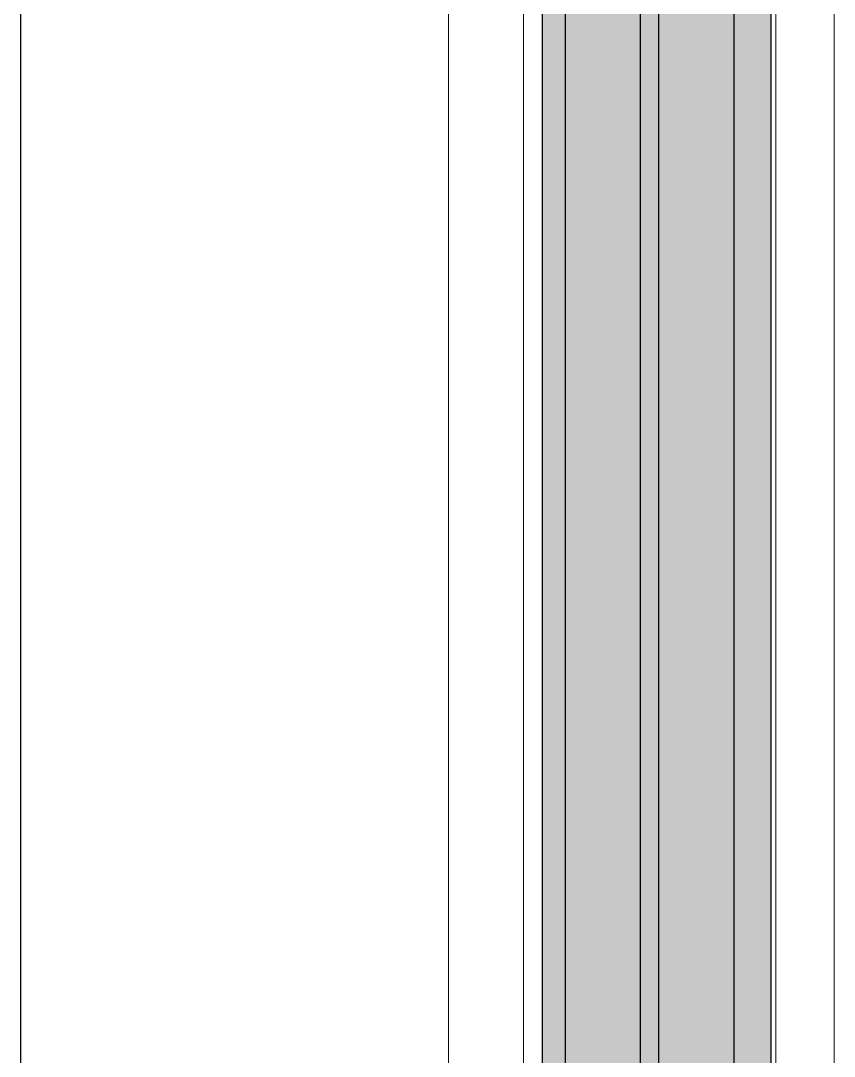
# Model space of a CAD drawing. Header units: millimetres. Extents: x 1680 to 166026, y 35966 to 91121.
# Drawn here: x 39244.6 to 39418.6, y 53584.1 to 53805.6 of the extents above; entities that cross this region are included whole.
import ezdxf

# ---------------------------------------------------------------- set-up
doc = ezdxf.new("R2010")
doc.units = ezdxf.units.MM
doc.layers.add('A-GLAZ', color=151, linetype='Continuous', lineweight=18)
doc.layers.add('A-WALL', color=255, linetype='Continuous', lineweight=18)

# ---------------------------------------------------------------- blocks, each defined once
blk = doc.blocks.new('Windows_Opening-Hinge_Strugal_S74RP_Two-Leaf_Fixed-Top_INT - Windows_Opening-Hinge_Strugal_S74RP_Two-Leaf_Fixed-Top_INT-V1-mebel yerləşmə planı')
at = {"layer": 'A-GLAZ'}
h = blk.add_hatch(color=256, dxfattribs=at)
h.paths.add_polyline_path([(-54.5, -83.49), (-726.49, -83.49), (-726.49, -88.49), (-54.5, -88.49)], flags=0)
h.paths.add_polyline_path([(-54.5, -67.49), (-54.5, -63.49), (-726.49, -63.49), (-726.49, -67.49), (-187.46, -67.49)], flags=0)
h.paths.add_polyline_path([(-54.5, -47.5), (-54.5, -39.5), (-726.49, -39.5), (-726.49, -47.5), (-187.46, -47.5)], flags=0)
for points in [[(-73.51, -47.5), (-712.49, -47.5), (-712.49, -63.49), (-73.51, -63.49)], [(-73.51, -67.49), (-712.49, -67.49), (-712.49, -83.49), (-73.51, -83.49)]]:
    blk.add_hatch(color=256, dxfattribs=at).paths.add_polyline_path(points, flags=0)
for p, q in [((-67.71, -26), (-713.29, -26)), ((-712.49, -38.49), (-68.51, -38.49)), ((-67.01, -92.46), (-713.99, -92.46)), ((-714.79, -108.49), (-66.21, -108.49))]:
    blk.add_line(p, q, dxfattribs=at)
at = {"layer": 'A-GLAZ', "lineweight": 25}
for p, q in [((-54.5, -39.5), (-726.49, -39.5)), ((-726.49, -47.5), (-54.5, -47.5)), ((-54.5, -63.49), (-726.49, -63.49)), ((-726.49, -67.49), (-54.5, -67.49)), ((-54.5, -83.49), (-726.49, -83.49)), ((-726.49, -88.49), (-54.5, -88.49))]:
    blk.add_line(p, q, dxfattribs=at)

msp = doc.modelspace()

# ---------------------------------------------------------------- linework, layer by layer
at = {"layer": 'A-WALL', "lineweight": 30}
msp.add_line((39244.63, 52411.24), (39244.63, 54011.24), dxfattribs=at)

# ---------------------------------------------------------------- block references
at = {"layer": 'A-GLAZ', "rotation": 269.9999999999996}
msp.add_blockref('Windows_Opening-Hinge_Strugal_S74RP_Two-Leaf_Fixed-Top_INT - Windows_Opening-Hinge_Strugal_S74RP_Two-Leaf_Fixed-Top_INT-V1-mebel yerləşmə planı', (39444.63, 53211.24), dxfattribs=at)

doc.saveas('drawing.dxf')
